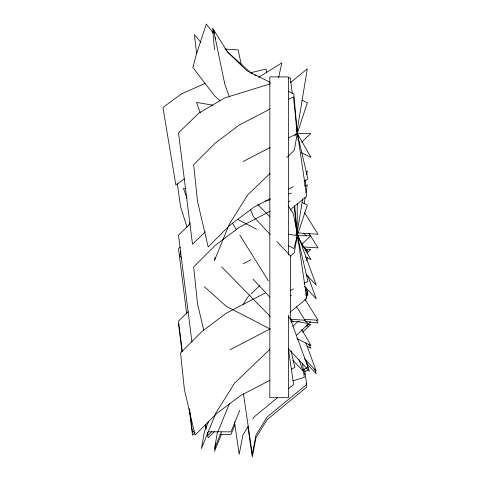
<?xml version="1.0" encoding="UTF-8"?>
<svg xmlns="http://www.w3.org/2000/svg" width="481" height="481" viewBox="0 0 481 481"><rect width="100%" height="100%" fill="white"/><g stroke="black" fill="none" stroke-linecap="round" stroke-linejoin="round"><path stroke-width="0.72" d="M288.456 348.845L309.439 371.158L290.302 318.843L290.674 256.211L276.858 241.516M297.294 203.806L297.12 232.882L306.722 298.491L290.085 312.169M302.693 199.032L297.12 232.882L316.257 285.203L306.024 274.32M304.876 185.786L305.844 179.9M306.692 174.747L307.299 171.068L306.15 172.012M304.148 203.836L305.237 197.216M305.964 192.803L307.299 184.704L305.002 186.592M306.692 260.708L307.179 257.762M215.043 257.455L214.532 260.383L229.203 224.374L247.835 194.727L269.997 173.533M215.819 443.951L214.532 451.286L221.585 433.97M302.008 100.06L307.341 102.82L297.282 133.405L294.324 150.27L286.76 157.509M278.637 77.507L281.824 62.927L258.519 77.375M180.892 251.455L179.756 255.754L181.584 258.129M189.003 225.078L189.941 222.234M305.94 295.316L307.341 291.047L305.339 290.013M305.237 300.12L305.706 298.701M306.175 297.276L307.341 293.723L306.006 293.031M208.616 421.362L204.383 431.746L201.431 448.611L216.101 412.602L234.734 382.954L269.871 349.35M229.461 403.451L217.893 431.842L208.135 431.776M221.302 431.992L214.532 448.611L217.49 431.746L230.994 431.842L239.742 410.377M234.944 424.819L230.994 434.517L219.739 434.439M248.28 426.268L242.911 434.926L239.195 454.274L234.445 421.843M252.892 418.849L254.04 416.997L277.561 397.655M243.079 304.563L247.835 296.993L250 294.925M211.844 431.481L208.171 435.161L207.491 432.263M214.466 431.529L208.171 437.836L207.155 433.483M190.272 223.701L178.505 235.119L191.943 342.081M180.104 247.198L178.505 248.755L186.718 314.117M205.339 231.818L192.502 244.27L178.505 132.852L198.827 113.131L224.867 97.859L270.376 83.832M188.131 311.736L178.505 321.074L182.329 351.533M194.108 430.94L192.502 432.497L189.7 410.215M195.178 432.575L192.502 435.173L189.141 408.429M294.582 135.991L297.282 133.405L310.792 133.502L301.599 142.292M301.599 244.558L310.792 235.768L297.282 235.672L295.713 234.073M251.076 293.891L259.728 285.624M290.542 256.157L294.324 252.537L297.282 235.672L307.341 205.092L302.008 202.327M307.004 253.024L310.792 249.405L305.537 249.368M292.821 326.383L297.685 321.729L290.933 321.681M296.194 335.684L310.792 321.729L305.537 321.693M302.681 332.155L310.792 324.404L307.786 324.38M290.662 82.479L307.299 68.801L297.12 130.616L306.722 196.224L290.085 209.902M306.15 257.972L307.299 257.028M288.456 388.69L293.62 384.445L288.438 349.068M184.337 178.824L175.866 185.017L162.945 107.491L181.704 93.771L205.05 83.447M270.334 108.904L239.267 125.042L215.175 143.146L193.669 164.7L197.481 201.22L208.171 246.939L229.684 225.385L253.776 207.281L270.298 198.701M288.179 99.633L293.47 96.885L297.282 133.405L307.972 179.124L304.01 181.187M243.079 161.562L270.184 147.487M288.69 137.873L297.282 133.405L293.861 94.078L288.48 91.402M288.143 189.43L293.434 186.682M270.334 211.171L239.267 227.309L215.175 245.412L193.669 266.967L197.481 303.487L203.758 330.339M288.179 201.9L290.163 200.872M243.079 263.828L251.016 259.71M265.163 293.013L226.166 313.269L202.074 331.373L180.561 352.928L184.373 389.442L195.07 435.161L216.576 413.612L240.668 395.508L269.757 380.399M290.127 290.662L293.434 288.949M304.01 283.453L307.972 281.391L297.45 236.399M305.994 296.062L307.972 295.027L306.277 287.77M229.978 349.789L270.298 328.842M291.564 369.071L294.871 367.352L290.969 350.661M303.349 369.757L307.972 367.352L306.277 360.095M304.671 371.741L307.972 370.027M288.149 78.355L290.284 77.7L292.244 93.296M295.863 133.844L297.282 133.405M265.175 201.172L270.154 199.639M288.642 193.939L291.486 193.061M290.061 295.767L291.486 295.328M292.905 380.85L304.281 377.344L302.507 363.227M250.114 72.835L266.113 69.114L266.727 72.769M299.537 321.651L297.282 321.633L307.996 323.485L304.341 319.751M225.463 49.062L238.179 49.904L241.209 64.538M303.102 246.915L318.055 247.907L308.952 233.321M304.593 319.342L318.055 320.232L304.99 299.296M289.995 319.24L304.954 320.232L296.639 306.908M309.83 322.36L318.055 322.907L316.474 320.37M212.806 105.189L196.549 102.381L200.318 112.885M185.66 188.72L183.441 188.336L186.965 198.142M288.708 234.193L298.713 235.918M305.14 250.667L307.996 251.16L302.771 245.827M305.856 325.787L307.996 326.16L306.95 325.09M254.708 75L256.806 75.788M270.334 82.383L246.807 70.689L227.778 52.285L212.602 28.126L214.478 49.645M301.575 152.724L310.991 157.401L297.655 134.055M305.609 256.992L310.991 259.668L297.655 236.321M296.873 338.606L310.991 345.623L301.725 329.413M306.956 346.29L310.991 348.298L308.766 344.408M256.541 229.221L239.207 220.238L238.101 219.24M288.546 245.803L293.879 248.569L297.282 235.672L294.697 205.988M270.112 328.998L226.106 306.199L204.461 286.778M252.116 73.996L228.247 52.591L225.048 48.425M219.781 100.547L214.785 96.068L192.857 67.526L196.26 54.636L206.319 24.05L213.173 32.967M303.818 233.261L306.433 235.924M257.81 204.479L269.835 216.751M290.71 319.216L293.326 321.885M221.699 266.967L270.328 316.576M270.208 234.445L253.319 216.486L250.499 209.71M304.485 286.321L316.257 298.839L307.834 275.817M252.94 279.112L269.829 297.072M288.251 316.666L290.302 318.843M304.485 358.646L316.257 371.158L305.796 342.562M306.535 363.492L316.257 373.833L314.472 368.951M292.917 360.275L303.156 371.158L298.815 359.301M200.95 42.466L194.414 34.626L196.639 53.854M304.599 212.704L318.055 234.271L297.12 232.882L293.362 213.919L288.209 205.67M232.347 223.118L236.309 229.461M239.869 235.173L268.38 280.844M229.503 97.03L224.855 84.434L213.48 29.551L214.201 33.195M187.037 227.345L180.459 206.139L177.339 183.634M205.627 424.278L206.475 427.904M205.116 424.771L206.133 429.13M215.067 37.572L215.356 39.033M304.455 368.969L306.722 384.445L267.141 416.997L256.012 434.926L252.303 454.274L243.452 393.831M304.671 373.112L304.888 374.591M306.181 383.435L306.722 387.121L267.141 419.666L256.012 437.596L252.303 456.95L247.877 426.725M296.068 123.749L296.254 125.234M296.536 127.465L297.751 137.121M297.937 138.606L298.124 140.091M296.068 226.016L296.254 227.501M296.536 229.732L297.282 235.672L294.168 205.862M297.468 237.157L297.655 238.648M297.937 240.873L298.124 242.358M178.505 323.749L182.046 351.978M288.42 254.948L288.42 76.9L269.835 76.9L269.835 109.223M288.42 315.055L288.42 397.691L269.835 397.691L269.835 110.726"/></g></svg>
